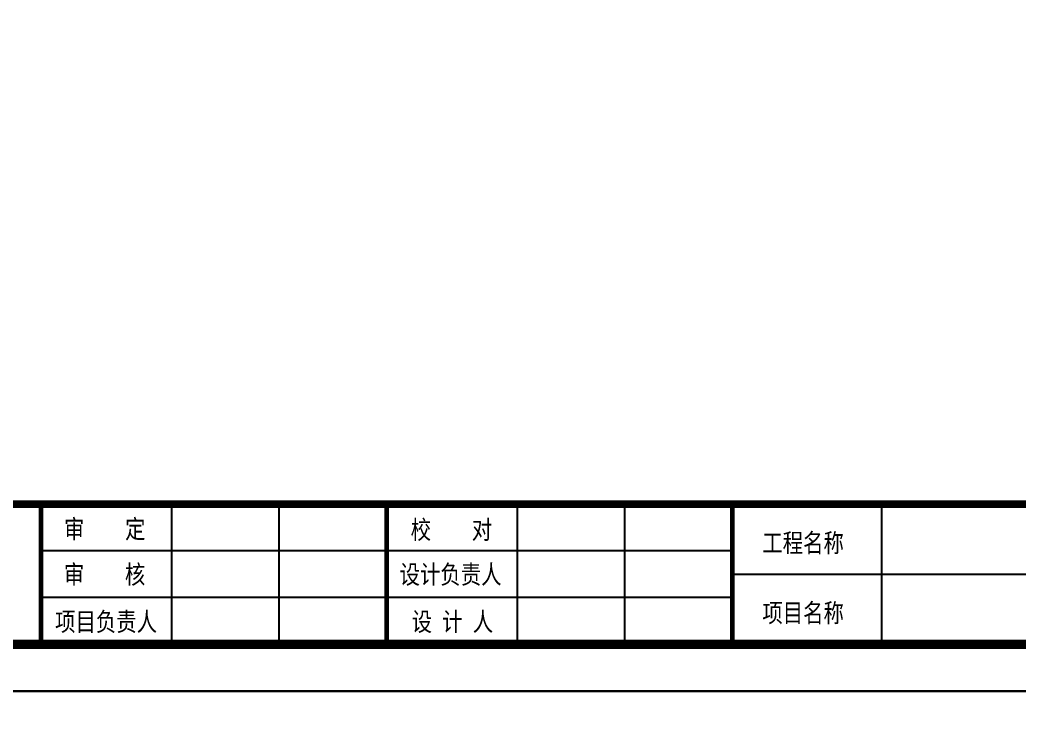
# Model space of a CAD drawing. Extents: x -259369 to -50372, y -155978 to 198088.
# Drawn here: x -86688 to -75841, y 67141 to 74656 of the extents above; entities that cross this region are included whole.
import ezdxf

# ---------------------------------------------------------------- set-up
doc = ezdxf.new("R2010")
doc.units = 0
doc.header["$LTSCALE"] = 1000
doc.header["$MEASUREMENT"] = 0
doc.styles.add('-宋体', font='', dxfattribs={"width": 0.8})
doc.styles.add('_TCH_DIM', font='SIMPLEX.shx', dxfattribs={"bigfont": 'hztxt.shx'})
doc.styles.get("Standard").update_dxf_attribs({"font": 'gbenor.shx', "bigfont": 'gbcbig.shx'})
doc.styles.add('图框', font='')
doc.styles.add('黑体', font='simhei.ttf', dxfattribs={"width": 0.8})
doc.styles.get('-宋体').set_extended_font_data('SimSun')
doc.styles.get('图框').set_extended_font_data('SimSun')

# ---------------------------------------------------------------- blocks, each defined once
blk = doc.blocks.new('$TITLEBLK$00000187')
for p, q in [((-196, 0), (-196, 15)), ((-184.5, 0), (-184.5, 15)), ((-159, 0), (-159, 15)), ((-147.5, 0), (-147.5, 15)), ((-120, 0), (-120, 15)), ((-136, 10), (-210, 10)), ((-136, 7.5), (-86, 7.5)), ((-136, 5), (-210, 5))]:
    blk.add_line(p, q)
for points, const_width in [([(-297.54, 0), (-297.54, 15), (0, 15)], 0.8), ([(-210, 0), (-210, 15)], 0.5), ([(-173, 0), (-173, 15)], 0.5), ([(-136, 0), (-136, 15)], 0.5)]:
    blk.add_lwpolyline(points, dxfattribs=dict(const_width=const_width))
at = {"style": '图框', "width": 0.8}
for s, p in [('审    定', (-207.53, 11.34)), ('校    对', (-170.43, 11.27)), ('工程名称', (-132.8, 9.86)), ('审    核', (-207.55, 6.48)), ('设计负责人', (-171.62, 6.48)), ('项目名称', (-132.8, 2.36)), ('项目负责人', (-208.49, 1.42)), ('设 计 人', (-170.33, 1.42))]:
    blk.add_text(s, height=2, dxfattribs=at).set_placement(p)
for tag, p in [('审定人', (-193.68, 10.95)), ('校对', (-155.51, 10.92)), ('审核人', (-193.68, 6.03)), ('设计负责人', (-158.64, 6.23)), ('项目负责人', (-195.69, 1.11)), ('设计人', (-156.48, 1.18))]:
    blk.add_attdef(tag, p, '', height=3)
for tag, p, height, style, width in [('工程名称', (-115.66, 9.53), 3, '-宋体', 0.8), ('阶段', (-12.96, 10.81), 2.5, '黑体', 0.8), ('图名', (-73.67, 6.22), 3, '-宋体', 0.8), ('日期', (-12.96, 5.8), 2.5, '黑体', 0.8), ('项目名称', (-115.65, 1.97), 3, '-宋体', 0.8), ('图号', (-31.44, 2.55), 3, '_TCH_DIM', 0.7), ('比例', (-12.96, 1.14), 2.5, '黑体', 0.8)]:
    blk.add_attdef(tag, p, '', height=height, dxfattribs=dict(style=style, width=width))
blk = doc.blocks.new('rgthtyjyuk')
blk.add_lwpolyline([(0, 0), (420, 0), (420, 297), (0, 297)], close=True)
at = {"const_width": 1}
blk.add_lwpolyline([(25, 5), (415, 5), (415, 292), (25, 292)], close=True, dxfattribs=at)
at = {"const_width": 0.8}
blk.add_lwpolyline([(415, 20), (25, 20)], dxfattribs=at)

msp = doc.modelspace()

# ---------------------------------------------------------------- block references
at = {"xscale": 101.4564080218939, "yscale": 101.4564080218939, "zscale": 101.4564080218939}
for name, p in [('rgthtyjyuk', (-107259.13, 67368.96)), ('$TITLEBLK$00000187', (-65154.73, 67876.24)), ('rgthtyjyuk', (-107259.13, 37236.4))]:
    msp.add_blockref(name, p, dxfattribs=at)

doc.saveas('drawing.dxf')
